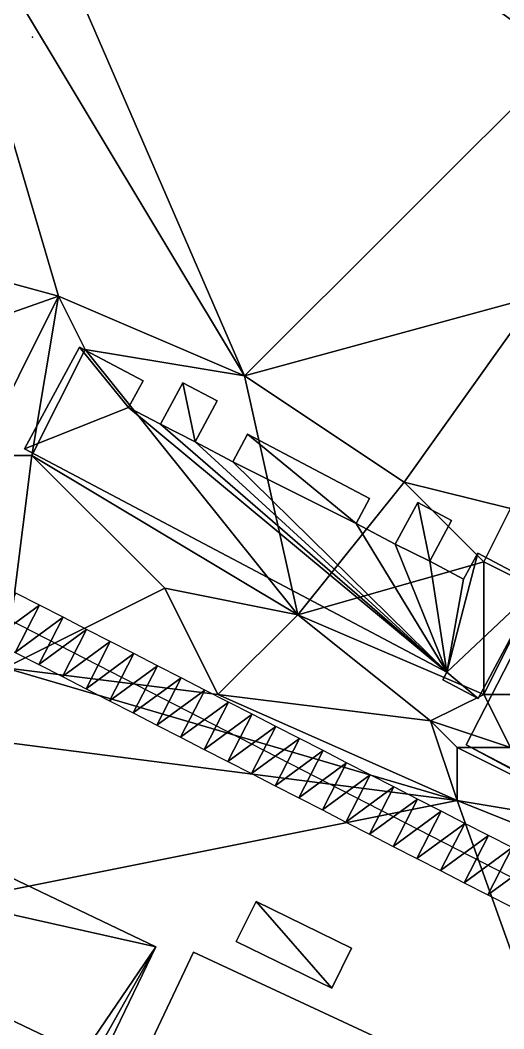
# Model space of a CAD drawing. Header units: metres. Extents: x -1103 to 901, y -902 to 905.
# Drawn here: x 561.1 to 597.5, y 184.8 to 260.8 of the extents above; entities that cross this region are included whole.
import ezdxf

# ---------------------------------------------------------------- set-up
doc = ezdxf.new("R2010")
doc.units = ezdxf.units.M
for name, color, linetype in [('OSM_BUILDING_FOOTPRINTS', 7, 'CONTINUOUS'), ('OSM_BUILDING_ROOFS', 1, 'CONTINUOUS'), ('OSM_BUILDING_WALLS', 8, 'CONTINUOUS'), ('OSM_ROAD_AXES', 2, 'CONTINUOUS'), ('OSM_ROAD_SURFACE', 9, 'CONTINUOUS'), ('OSM_TERRAIN', 3, 'CONTINUOUS'), ('OSM_TREES', 3, 'CONTINUOUS')]:
    doc.layers.add(name, color=color, linetype=linetype)

msp = doc.modelspace()

# ---------------------------------------------------------------- linework, layer by layer
at = {"layer": 'OSM_BUILDING_FOOTPRINTS'}
for points in [[(561.454, 228.498, 14.321), (565.577, 236.173, 14.321), (570.363, 233.64, 14.321), (569.28, 231.628, 14.321), (571.668, 230.367, 14.321), (573.348, 233.485, 14.321), (575.934, 232.114, 14.321), (574.276, 229.029, 14.321), (577.117, 227.525, 14.321), (578.234, 229.615, 14.321), (587.397, 224.76, 14.321), (586.391, 222.891, 14.321), (589.343, 221.32, 14.321), (591.034, 224.472, 14.321), (593.576, 223.112, 14.321), (591.929, 220.037, 14.321), (594.483, 218.677, 14.321), (595.544, 220.646, 14.321), (600.153, 218.202, 14.321), (595.577, 209.697, 14.321), (592.913, 211.102, 14.321), (593.211, 211.666, 14.321), (561.454, 228.498, 14.321)], [(655.2, 187.18, 11.941), (650.248, 177.205, 11.941), (615.783, 194.867, 11.941), (594.67, 206.214, 11.941), (599.379, 215.404, 11.941), (655.2, 187.18, 11.941)], [(524.136, 188.498, 13.249), (560.204, 171.257, 13.249), (565.842, 182.891, 13.249), (529.044, 200.486, 13.249), (533.267, 209.189, 13.249), (571.336, 190.975, 13.249), (567.986, 184.052, 13.249), (573.999, 181.165, 13.249), (572.795, 178.677, 13.249), (574.033, 178.091, 13.249), (568.727, 167.132, 13.249), (565.842, 168.514, 13.249), (561.752, 160.087, 13.249), (559.198, 161.315, 13.249), (558.9, 160.706, 13.249), (519.748, 179.43, 13.249), (524.136, 188.498, 13.249)], [(577.382, 191.384, 14), (578.885, 194.403, 14), (586.059, 190.897, 14), (584.556, 187.878, 14), (577.382, 191.384, 14)], [(574.154, 190.588, 13.9), (588.336, 183.974, 13.9), (585.02, 176.963, 13.9), (570.838, 183.576, 13.9), (574.154, 190.588, 13.9)]]:
    msp.add_polyline3d(points, close=True, dxfattribs=at)
at = {"layer": 'OSM_BUILDING_ROOFS'}
for points in [[(569.28, 231.628, 24.321), (565.577, 236.173, 24.321), (561.454, 228.498, 24.321)], [(569.28, 231.628, 24.321), (570.363, 233.64, 24.321), (565.577, 236.173, 24.321)], [(574.276, 229.029, 24.321), (573.348, 233.485, 24.321), (571.668, 230.367, 24.321)], [(574.276, 229.029, 24.321), (575.934, 232.114, 24.321), (573.348, 233.485, 24.321)], [(569.28, 231.628, 24.321), (561.454, 228.498, 24.321), (593.211, 211.666, 24.321)], [(593.211, 211.666, 24.321), (571.668, 230.367, 24.321), (569.28, 231.628, 24.321)], [(593.211, 211.666, 24.321), (574.276, 229.029, 24.321), (571.668, 230.367, 24.321)], [(586.391, 222.891, 24.321), (578.234, 229.615, 24.321), (577.117, 227.525, 24.321)], [(586.391, 222.891, 24.321), (587.397, 224.76, 24.321), (578.234, 229.615, 24.321)], [(593.211, 211.666, 24.321), (577.117, 227.525, 24.321), (574.276, 229.029, 24.321)], [(593.211, 211.666, 24.321), (586.391, 222.891, 24.321), (577.117, 227.525, 24.321)], [(591.929, 220.037, 24.321), (591.034, 224.472, 24.321), (589.343, 221.32, 24.321)], [(591.929, 220.037, 24.321), (593.576, 223.112, 24.321), (591.034, 224.472, 24.321)], [(593.211, 211.666, 24.321), (589.343, 221.32, 24.321), (586.391, 222.891, 24.321)], [(593.211, 211.666, 24.321), (591.929, 220.037, 24.321), (589.343, 221.32, 24.321)], [(593.211, 211.666, 24.321), (600.153, 218.202, 24.321), (595.544, 220.646, 24.321)], [(593.211, 211.666, 24.321), (595.544, 220.646, 24.321), (594.483, 218.677, 24.321)], [(593.211, 211.666, 24.321), (594.483, 218.677, 24.321), (591.929, 220.037, 24.321)], [(593.211, 211.666, 24.321), (595.577, 209.697, 24.321), (600.153, 218.202, 24.321)], [(650.248, 177.205, 21.941), (599.379, 215.404, 21.941), (594.67, 206.214, 21.941)], [(593.211, 211.666, 24.321), (592.913, 211.102, 24.321), (595.577, 209.697, 24.321)], [(571.336, 190.975, 23.249), (533.267, 209.189, 23.249), (529.044, 200.486, 23.249)], [(650.248, 177.205, 21.941), (594.67, 206.214, 21.941), (615.783, 194.867, 21.941)], [(571.336, 190.975, 23.249), (529.044, 200.486, 23.249), (565.842, 182.891, 23.249)], [(578.885, 194.403, 24), (577.382, 191.384, 24), (584.556, 187.878, 24)], [(578.885, 194.403, 24), (584.556, 187.878, 24), (586.059, 190.897, 24)], [(560.204, 171.257, 23.249), (567.986, 184.052, 23.249), (571.336, 190.975, 23.249)], [(571.336, 190.975, 23.249), (565.842, 182.891, 23.249), (560.204, 171.257, 23.249)], [(588.336, 183.974, 23.9), (574.154, 190.588, 23.9), (570.838, 183.576, 23.9)]]:
    msp.add_3dface(points, dxfattribs=at)
at = {"layer": 'OSM_BUILDING_WALLS'}
for points in [[(565.577, 236.173, 14.321), (561.454, 228.498, 14.321), (561.454, 228.498, 24.321)], [(565.577, 236.173, 14.321), (561.454, 228.498, 24.321), (565.577, 236.173, 24.321)], [(570.363, 233.64, 14.321), (565.577, 236.173, 14.321), (565.577, 236.173, 24.321)], [(570.363, 233.64, 14.321), (565.577, 236.173, 24.321), (570.363, 233.64, 24.321)], [(569.28, 231.628, 14.321), (570.363, 233.64, 14.321), (570.363, 233.64, 24.321)], [(569.28, 231.628, 14.321), (570.363, 233.64, 24.321), (569.28, 231.628, 24.321)], [(573.348, 233.485, 14.321), (571.668, 230.367, 14.321), (571.668, 230.367, 24.321)], [(573.348, 233.485, 14.321), (571.668, 230.367, 24.321), (573.348, 233.485, 24.321)], [(575.934, 232.114, 14.321), (573.348, 233.485, 14.321), (573.348, 233.485, 24.321)], [(575.934, 232.114, 14.321), (573.348, 233.485, 24.321), (575.934, 232.114, 24.321)], [(574.276, 229.029, 14.321), (575.934, 232.114, 14.321), (575.934, 232.114, 24.321)], [(574.276, 229.029, 14.321), (575.934, 232.114, 24.321), (574.276, 229.029, 24.321)], [(571.668, 230.367, 14.321), (569.28, 231.628, 14.321), (569.28, 231.628, 24.321)], [(571.668, 230.367, 14.321), (569.28, 231.628, 24.321), (571.668, 230.367, 24.321)], [(578.234, 229.615, 14.321), (577.117, 227.525, 14.321), (577.117, 227.525, 24.321)], [(578.234, 229.615, 14.321), (577.117, 227.525, 24.321), (578.234, 229.615, 24.321)], [(587.397, 224.76, 14.321), (578.234, 229.615, 14.321), (578.234, 229.615, 24.321)], [(587.397, 224.76, 14.321), (578.234, 229.615, 24.321), (587.397, 224.76, 24.321)], [(577.117, 227.525, 14.321), (574.276, 229.029, 14.321), (574.276, 229.029, 24.321)], [(577.117, 227.525, 14.321), (574.276, 229.029, 24.321), (577.117, 227.525, 24.321)], [(561.454, 228.498, 14.321), (593.211, 211.666, 14.321), (593.211, 211.666, 24.321)], [(561.454, 228.498, 14.321), (593.211, 211.666, 24.321), (561.454, 228.498, 24.321)], [(586.391, 222.891, 14.321), (587.397, 224.76, 14.321), (587.397, 224.76, 24.321)], [(586.391, 222.891, 14.321), (587.397, 224.76, 24.321), (586.391, 222.891, 24.321)], [(591.034, 224.472, 14.321), (589.343, 221.32, 14.321), (589.343, 221.32, 24.321)], [(591.034, 224.472, 14.321), (589.343, 221.32, 24.321), (591.034, 224.472, 24.321)], [(593.576, 223.112, 14.321), (591.034, 224.472, 14.321), (591.034, 224.472, 24.321)], [(593.576, 223.112, 14.321), (591.034, 224.472, 24.321), (593.576, 223.112, 24.321)], [(589.343, 221.32, 14.321), (586.391, 222.891, 14.321), (586.391, 222.891, 24.321)], [(589.343, 221.32, 14.321), (586.391, 222.891, 24.321), (589.343, 221.32, 24.321)], [(591.929, 220.037, 14.321), (593.576, 223.112, 14.321), (593.576, 223.112, 24.321)], [(591.929, 220.037, 14.321), (593.576, 223.112, 24.321), (591.929, 220.037, 24.321)], [(595.544, 220.646, 14.321), (594.483, 218.677, 14.321), (594.483, 218.677, 24.321)], [(595.544, 220.646, 14.321), (594.483, 218.677, 24.321), (595.544, 220.646, 24.321)], [(600.153, 218.202, 14.321), (595.544, 220.646, 14.321), (595.544, 220.646, 24.321)], [(600.153, 218.202, 14.321), (595.544, 220.646, 24.321), (600.153, 218.202, 24.321)], [(594.483, 218.677, 14.321), (591.929, 220.037, 14.321), (591.929, 220.037, 24.321)], [(594.483, 218.677, 14.321), (591.929, 220.037, 24.321), (594.483, 218.677, 24.321)], [(595.577, 209.697, 14.321), (600.153, 218.202, 14.321), (600.153, 218.202, 24.321)], [(595.577, 209.697, 14.321), (600.153, 218.202, 24.321), (595.577, 209.697, 24.321)], [(599.379, 215.404, 11.941), (594.67, 206.214, 11.941), (594.67, 206.214, 21.941)], [(599.379, 215.404, 11.941), (594.67, 206.214, 21.941), (599.379, 215.404, 21.941)], [(593.211, 211.666, 14.321), (592.913, 211.102, 14.321), (592.913, 211.102, 24.321)], [(593.211, 211.666, 14.321), (592.913, 211.102, 24.321), (593.211, 211.666, 24.321)], [(592.913, 211.102, 14.321), (595.577, 209.697, 14.321), (595.577, 209.697, 24.321)], [(592.913, 211.102, 14.321), (595.577, 209.697, 24.321), (592.913, 211.102, 24.321)], [(571.336, 190.975, 13.249), (533.267, 209.189, 13.249), (533.267, 209.189, 23.249)], [(571.336, 190.975, 13.249), (533.267, 209.189, 23.249), (571.336, 190.975, 23.249)], [(594.67, 206.214, 11.941), (615.783, 194.867, 11.941), (615.783, 194.867, 21.941)], [(594.67, 206.214, 11.941), (615.783, 194.867, 21.941), (594.67, 206.214, 21.941)], [(529.044, 200.486, 13.249), (565.842, 182.891, 13.249), (565.842, 182.891, 23.249)], [(529.044, 200.486, 13.249), (565.842, 182.891, 23.249), (529.044, 200.486, 23.249)], [(578.885, 194.403, 14), (577.382, 191.384, 14), (577.382, 191.384, 24)], [(578.885, 194.403, 14), (577.382, 191.384, 24), (578.885, 194.403, 24)], [(586.059, 190.897, 14), (578.885, 194.403, 14), (578.885, 194.403, 24)], [(586.059, 190.897, 14), (578.885, 194.403, 24), (586.059, 190.897, 24)], [(567.986, 184.052, 13.249), (571.336, 190.975, 13.249), (571.336, 190.975, 23.249)], [(567.986, 184.052, 13.249), (571.336, 190.975, 23.249), (567.986, 184.052, 23.249)], [(577.382, 191.384, 14), (584.556, 187.878, 14), (584.556, 187.878, 24)], [(577.382, 191.384, 14), (584.556, 187.878, 24), (577.382, 191.384, 24)], [(584.556, 187.878, 14), (586.059, 190.897, 14), (586.059, 190.897, 24)], [(584.556, 187.878, 14), (586.059, 190.897, 24), (584.556, 187.878, 24)], [(574.154, 190.588, 13.9), (570.838, 183.576, 13.9), (570.838, 183.576, 23.9)], [(574.154, 190.588, 13.9), (570.838, 183.576, 23.9), (574.154, 190.588, 23.9)], [(588.336, 183.974, 13.9), (574.154, 190.588, 13.9), (574.154, 190.588, 23.9)], [(588.336, 183.974, 13.9), (574.154, 190.588, 23.9), (588.336, 183.974, 23.9)]]:
    msp.add_3dface(points, dxfattribs=at)
at = {"layer": 'OSM_ROAD_AXES'}
msp.add_polyline3d([(488.743, 252.397, 13.589), (657.676, 165.626, 13.108), (798.389, 94.847, 7.221)], dxfattribs=at)
at = {"layer": 'OSM_ROAD_SURFACE'}
for points in [[(558.959, 214.083, 16.781), (562.565, 216.728, 16.74), (560.786, 217.641, 16.683)], [(558.959, 214.083, 16.781), (560.737, 213.17, 16.747), (562.565, 216.728, 16.74)], [(560.737, 213.17, 16.747), (564.343, 215.814, 16.797), (562.565, 216.728, 16.74)], [(560.737, 213.17, 16.747), (562.515, 212.256, 16.718), (564.343, 215.814, 16.797)], [(562.515, 212.256, 16.718), (566.121, 214.901, 16.841), (564.343, 215.814, 16.797)], [(562.515, 212.256, 16.718), (564.293, 211.343, 16.633), (566.121, 214.901, 16.841)], [(564.293, 211.343, 16.633), (567.899, 213.988, 16.743), (566.121, 214.901, 16.841)], [(564.293, 211.343, 16.633), (566.072, 210.43, 16.613), (567.899, 213.988, 16.743)], [(566.072, 210.43, 16.613), (569.678, 213.074, 16.645), (567.899, 213.988, 16.743)], [(566.072, 210.43, 16.613), (567.85, 209.516, 16.566), (569.678, 213.074, 16.645)], [(567.85, 209.516, 16.566), (571.456, 212.161, 16.546), (569.678, 213.074, 16.645)], [(567.85, 209.516, 16.566), (569.628, 208.603, 16.485), (571.456, 212.161, 16.546)], [(569.628, 208.603, 16.485), (573.234, 211.248, 16.448), (571.456, 212.161, 16.546)], [(569.628, 208.603, 16.485), (571.406, 207.689, 16.405), (573.234, 211.248, 16.448)], [(571.406, 207.689, 16.405), (575.012, 210.334, 16.35), (573.234, 211.248, 16.448)], [(571.406, 207.689, 16.405), (573.185, 206.776, 16.325), (575.012, 210.334, 16.35)], [(573.185, 206.776, 16.325), (576.791, 209.421, 16.306), (575.012, 210.334, 16.35)], [(573.185, 206.776, 16.325), (574.963, 205.863, 16.245), (576.791, 209.421, 16.306)], [(574.963, 205.863, 16.245), (578.569, 208.507, 16.286), (576.791, 209.421, 16.306)], [(574.963, 205.863, 16.245), (576.741, 204.949, 16.165), (578.569, 208.507, 16.286)], [(576.741, 204.949, 16.165), (580.347, 207.594, 16.265), (578.569, 208.507, 16.286)], [(576.741, 204.949, 16.165), (578.519, 204.036, 16.085), (580.347, 207.594, 16.265)], [(578.519, 204.036, 16.085), (582.125, 206.681, 16.245), (580.347, 207.594, 16.265)], [(578.519, 204.036, 16.085), (580.298, 203.123, 16.073), (582.125, 206.681, 16.245)], [(580.298, 203.123, 16.073), (583.904, 205.767, 16.225), (582.125, 206.681, 16.245)], [(580.298, 203.123, 16.073), (582.076, 202.209, 16.066), (583.904, 205.767, 16.225)], [(582.076, 202.209, 16.066), (585.682, 204.854, 16.204), (583.904, 205.767, 16.225)], [(582.076, 202.209, 16.066), (583.854, 201.296, 16.058), (585.682, 204.854, 16.204)], [(583.854, 201.296, 16.058), (587.46, 203.941, 16.184), (585.682, 204.854, 16.204)], [(583.854, 201.296, 16.058), (585.632, 200.382, 16.051), (587.46, 203.941, 16.184)], [(585.632, 200.382, 16.051), (589.238, 203.027, 16.106), (587.46, 203.941, 16.184)], [(585.632, 200.382, 16.051), (587.411, 199.469, 16.045), (589.238, 203.027, 16.106)], [(587.411, 199.469, 16.045), (591.017, 202.114, 16.055), (589.238, 203.027, 16.106)], [(587.411, 199.469, 16.045), (589.189, 198.556, 16.038), (591.017, 202.114, 16.055)], [(589.189, 198.556, 16.038), (592.795, 201.2, 16.048), (591.017, 202.114, 16.055)], [(589.189, 198.556, 16.038), (590.967, 197.642, 16.032), (592.795, 201.2, 16.048)], [(590.967, 197.642, 16.032), (594.573, 200.287, 16.041), (592.795, 201.2, 16.048)], [(590.967, 197.642, 16.032), (592.745, 196.729, 16.025), (594.573, 200.287, 16.041)], [(592.745, 196.729, 16.025), (596.351, 199.374, 16.003), (594.573, 200.287, 16.041)], [(592.745, 196.729, 16.025), (594.524, 195.816, 16.019), (596.351, 199.374, 16.003)], [(594.524, 195.816, 16.019), (598.13, 198.46, 15.964), (596.351, 199.374, 16.003)], [(594.524, 195.816, 16.019), (596.302, 194.902, 16.012), (598.13, 198.46, 15.964)], [(596.302, 194.902, 16.012), (599.908, 197.547, 15.924), (598.13, 198.46, 15.964)], [(596.302, 194.902, 16.012), (598.08, 193.989, 15.978), (599.908, 197.547, 15.924)]]:
    msp.add_3dface(points, dxfattribs=at)
at = {"layer": 'OSM_TERRAIN'}
for points in [[(602, 258, 15.212), (592, 336, 15.987), (572, 306, 17.541)], [(602, 258, 15.212), (606, 312, 15.047), (592, 336, 15.987)], [(552, 294, 17.85), (602, 258, 15.212), (572, 306, 17.541)], [(554, 274, 17), (578, 234, 16.61), (552, 294, 17.85)], [(602, 258, 15.212), (552, 294, 17.85), (578, 234, 16.61)], [(564, 240, 17), (554, 274, 17), (542, 246, 16.76)], [(564, 240, 17), (578, 234, 16.61), (554, 274, 17)], [(600, 240, 15.317), (602, 258, 15.212), (578, 234, 16.61)], [(530, 228, 16.782), (564, 240, 17), (542, 246, 16.76)], [(558, 228, 16.935), (564, 240, 17), (530, 228, 16.782)], [(558, 228, 16.935), (562, 228, 16.512), (564, 240, 17)], [(564, 240, 17), (562, 228, 16.512), (566, 236, 16.494)], [(566, 236, 16.494), (578, 234, 16.61), (564, 240, 17)], [(590, 226, 16.287), (600, 240, 15.317), (578, 234, 16.61)], [(590, 226, 16.287), (598, 224, 15.691), (600, 240, 15.317)], [(562, 228, 16.512), (582, 216, 16.45), (566, 236, 16.494)], [(582, 216, 16.45), (578, 234, 16.61), (566, 236, 16.494)], [(582, 216, 16.45), (590, 226, 16.287), (578, 234, 16.61)], [(560, 212, 16.696), (562, 228, 16.512), (558, 228, 16.935)], [(560, 212, 16.696), (572, 218, 16.905), (562, 228, 16.512)], [(572, 218, 16.905), (582, 216, 16.45), (562, 228, 16.512)], [(582, 216, 16.45), (596, 220, 16.489), (590, 226, 16.287)], [(596, 220, 16.489), (598, 224, 15.691), (590, 226, 16.287)], [(600, 218, 16.489), (598, 224, 15.691), (596, 220, 16.489)], [(582, 216, 16.45), (596, 210, 16.412), (596, 220, 16.489)], [(596, 210, 16.412), (600, 218, 16.489), (596, 220, 16.489)], [(576, 210, 16.258), (572, 218, 16.905), (560, 212, 16.696)], [(576, 210, 16.258), (582, 216, 16.45), (572, 218, 16.905)], [(596, 210, 16.412), (602, 210, 15.012), (600, 218, 16.489)], [(576, 210, 16.258), (592, 208, 15.943), (582, 216, 16.45)], [(592, 208, 15.943), (596, 210, 16.412), (582, 216, 16.45)], [(594, 202, 16.001), (560, 212, 16.696), (532, 210, 16.12)], [(594, 202, 16.001), (576, 210, 16.258), (560, 212, 16.696)], [(532, 210, 16.12), (524, 188, 16), (594, 202, 16.001)], [(594, 202, 16.001), (592, 208, 15.943), (576, 210, 16.258)], [(592, 208, 15.943), (598, 206, 15.012), (596, 210, 16.412)], [(598, 206, 15.012), (602, 210, 15.012), (596, 210, 16.412)], [(594, 202, 16.001), (594, 206, 15.185), (592, 208, 15.943)], [(594, 206, 15.185), (598, 206, 15.012), (592, 208, 15.943)], [(594, 202, 16.001), (606, 200, 15.038), (594, 206, 15.185)], [(594, 206, 15.185), (606, 200, 15.038), (598, 206, 15.012)], [(604, 174, 15.847), (594, 202, 16.001), (524, 188, 16)], [(604, 174, 15.847), (604, 198, 15.776), (594, 202, 16.001)], [(594, 202, 16.001), (604, 198, 15.776), (606, 200, 15.038)], [(560, 162, 16), (604, 174, 15.847), (524, 188, 16)]]:
    msp.add_3dface(points, dxfattribs=at)
at = {"layer": 'OSM_TREES'}
msp.add_point((562.051, 259.524, 16.879), dxfattribs=at)

doc.saveas('drawing.dxf')
